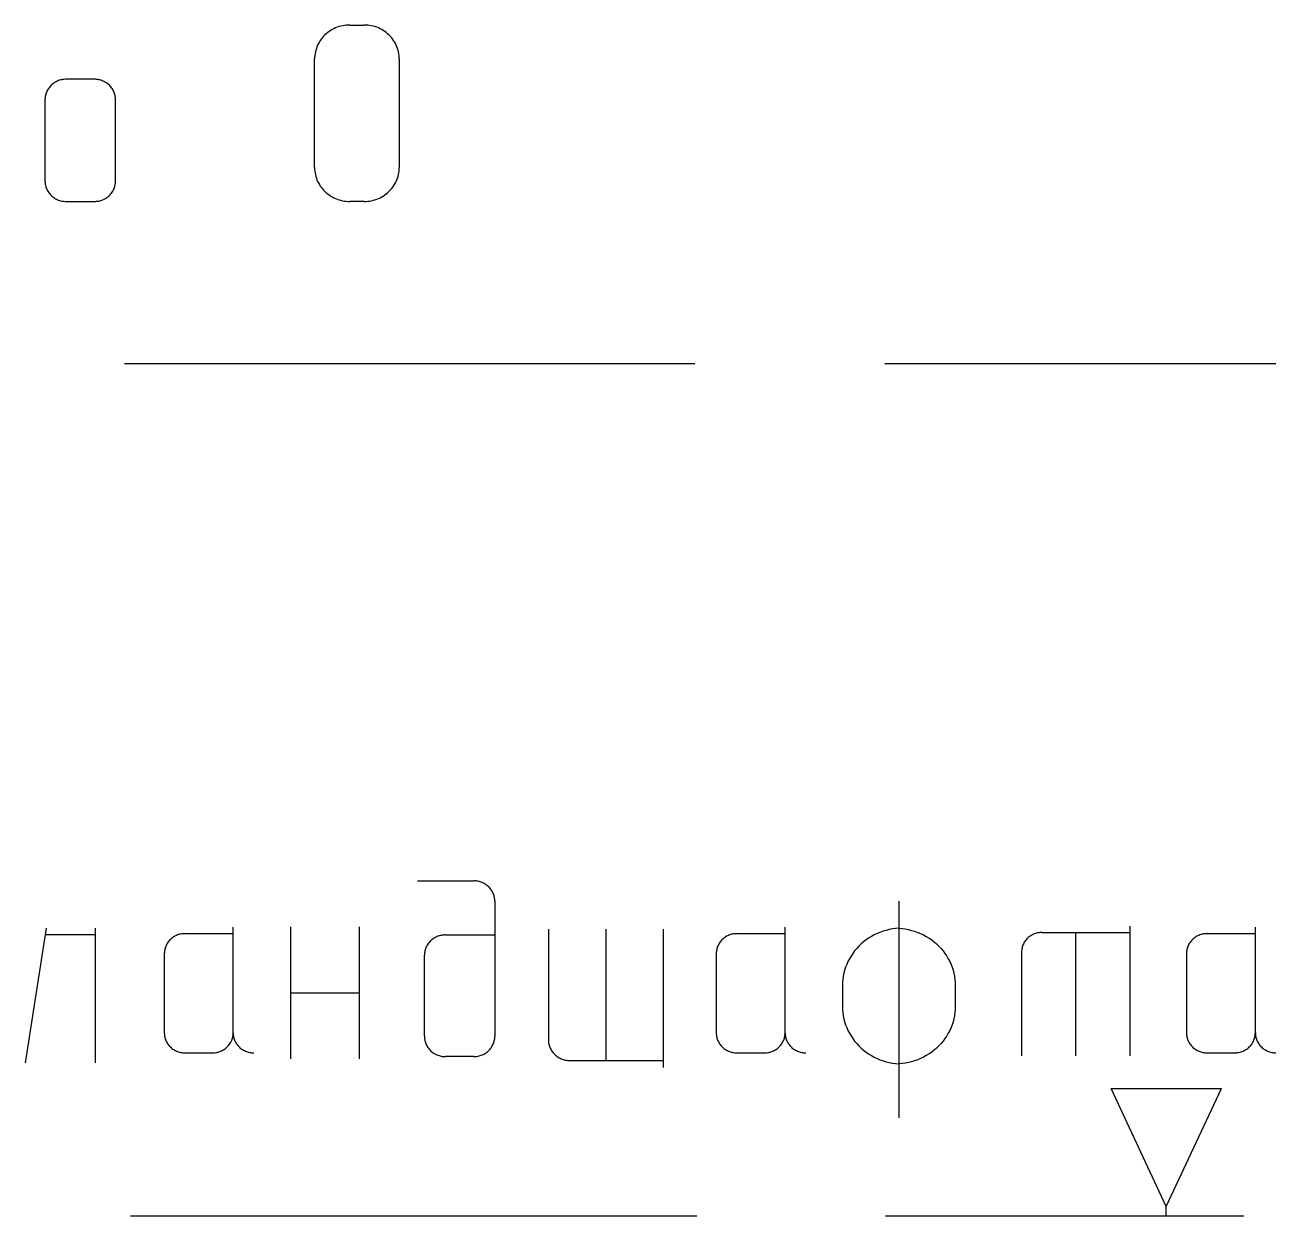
# Model space of a CAD drawing. Extents: x -2918 to -212, y 225 to 5715.
# Drawn here: x -270.06 to -260.65, y 982.3 to 991.26 of the extents above; entities that cross this region are included whole.
import ezdxf

# ---------------------------------------------------------------- set-up
doc = ezdxf.new("R2010")
doc.units = 0
doc.layers.get('0').update_dxf_attribs({"linetype": 'CONTINUOUS'})

# ---------------------------------------------------------------- blocks, each defined once
blk = doc.blocks.new('УСЛ__ОБОЗНАЧЕНИЯ_ГЕО_2')
at = {"color": 18, "linetype": 'CONTINUOUS'}
for p, q in [((207.9145, -40.81), (208.0206, -40.81)), ((207.6491, -41.8818), (207.6491, -41.0652)), ((208.286, -41.0652), (208.286, -41.8818)), ((205.9934, -41.2181), (205.7811, -41.2181)), ((205.6219, -41.3712), (205.6219, -41.9837)), ((206.1526, -41.9837), (206.1526, -41.3712)), ((205.7811, -42.1367), (205.9934, -42.1367)), ((208.0206, -42.137), (207.9145, -42.137)), ((206.2204, -43.3541), (210.5076, -43.3541)), ((211.9367, -43.3541), (214.8772, -43.3541)), ((208.4222, -47.2454), (208.845, -47.2454)), ((209.0036, -47.3979), (209.0036, -48.4145)), ((212.0417, -47.3982), (212.0417, -49.0283)), ((213.7776, -47.5852), (213.7776, -48.5623)), ((205.6301, -47.6), (205.4719, -48.6138)), ((205.9991, -47.6506), (205.6301, -47.6506)), ((205.9991, -47.6), (205.9991, -48.6138)), ((206.6743, -47.6424), (207.0367, -47.6424)), ((207.0367, -48.389), (207.0367, -47.5925)), ((207.4681, -47.5915), (207.4681, -48.5843)), ((207.9842, -47.5915), (207.9842, -48.5843)), ((208.6336, -47.6519), (209.0036, -47.6519)), ((209.4065, -47.6097), (209.4065, -48.4405)), ((209.8384, -47.6097), (209.8384, -48.5961)), ((210.2704, -47.6097), (210.2704, -48.6479)), ((210.8242, -47.6424), (211.1866, -47.6424)), ((211.1866, -48.389), (211.1866, -47.5925)), ((213.117, -47.6341), (213.7776, -47.6341)), ((213.371, -47.6341), (213.371, -48.5623)), ((214.3597, -47.6424), (214.7221, -47.6424)), ((214.7221, -48.389), (214.7221, -47.5925)), ((206.519, -47.7918), (206.519, -48.389)), ((208.475, -48.4145), (208.475, -47.8044)), ((210.6689, -47.7918), (210.6689, -48.389)), ((212.9646, -47.7807), (212.9646, -48.5623)), ((214.2044, -47.7918), (214.2044, -48.389)), ((211.6179, -48.0095), (211.6179, -48.2133)), ((212.4657, -48.0095), (212.4657, -48.2133)), ((207.4681, -48.088), (207.9842, -48.088)), ((206.6743, -48.5384), (206.8815, -48.5384)), ((208.845, -48.567), (208.6336, -48.567)), ((209.5685, -48.5961), (210.2704, -48.5961)), ((210.8242, -48.5384), (211.0313, -48.5384)), ((214.3597, -48.5384), (214.5668, -48.5384)), ((214.0527, -49.6943), (213.6387, -48.8065)), ((213.6387, -48.8065), (214.4667, -48.8065)), ((214.0527, -49.6943), (214.4667, -48.8065)), ((214.0527, -49.7653), (214.0527, -49.6943)), ((206.2637, -49.7653), (210.5228, -49.7653)), ((211.9425, -49.7653), (214.636, -49.7653))]:
    blk.add_line(p, q, dxfattribs=at)
at = {"color": 18, "linetype": 'CONTINUOUS', "flags": 128}
for points in [[(207.9145, -40.81), (207.9006, -40.8104), (207.8867, -40.8114), (207.8729, -40.8132), (207.8594, -40.8156), (207.8457, -40.8186), (207.8325, -40.8224), (207.8193, -40.8269), (207.8065, -40.832), (207.7939, -40.8378), (207.7818, -40.8442), (207.7699, -40.851), (207.7586, -40.8587), (207.7475, -40.8667), (207.7369, -40.8754), (207.7268, -40.8847), (207.7172, -40.8945), (207.7083, -40.9046), (207.6997, -40.9152), (207.6919, -40.926), (207.6847, -40.9375), (207.6778, -40.9492), (207.6721, -40.9614), (207.6667, -40.9737), (207.6621, -40.9862), (207.6582, -40.9991), (207.6549, -41.0122), (207.6524, -41.0253), (207.6506, -41.0385), (207.6494, -41.0518), (207.6491, -41.0652)], [(208.286, -41.0652), (208.2857, -41.0518), (208.2846, -41.0385), (208.2828, -41.0253), (208.2802, -41.0122), (208.2771, -40.9991), (208.2732, -40.9862), (208.2684, -40.9737), (208.2631, -40.9614), (208.2571, -40.9492), (208.2504, -40.9375), (208.2432, -40.926), (208.2354, -40.9152), (208.227, -40.9046), (208.2179, -40.8945), (208.2084, -40.8847), (208.1982, -40.8754), (208.1876, -40.8667), (208.1766, -40.8587), (208.1653, -40.851), (208.1533, -40.8442), (208.1412, -40.8378), (208.1286, -40.832), (208.1158, -40.8269), (208.1028, -40.8224), (208.0894, -40.8186), (208.0758, -40.8156), (208.0622, -40.8132), (208.0484, -40.8114), (208.0345, -40.8104), (208.0206, -40.81)], [(205.7811, -41.2181), (205.7727, -41.2184), (205.7644, -41.2189), (205.7561, -41.2201), (205.7479, -41.2215), (205.7398, -41.2235), (205.7318, -41.2257), (205.7239, -41.2283), (205.7164, -41.2315), (205.7087, -41.2348), (205.7016, -41.2386), (205.6943, -41.243), (205.6875, -41.2474), (205.6809, -41.2522), (205.6745, -41.2575), (205.6685, -41.2631), (205.6628, -41.2688), (205.6573, -41.2749), (205.6523, -41.2812), (205.6475, -41.288), (205.6431, -41.2946), (205.6392, -41.3018), (205.6357, -41.3089), (205.6325, -41.3164), (205.6295, -41.3239), (205.6273, -41.3318), (205.6254, -41.3395), (205.6238, -41.3473), (205.6227, -41.3553), (205.6222, -41.3632), (205.6219, -41.3712)], [(206.1526, -41.3712), (206.1523, -41.3632), (206.1518, -41.3553), (206.1507, -41.3473), (206.149, -41.3395), (206.147, -41.3318), (206.1448, -41.3239), (206.142, -41.3164), (206.1388, -41.3089), (206.1352, -41.3018), (206.1313, -41.2946), (206.1269, -41.288), (206.1222, -41.2812), (206.1172, -41.2749), (206.1117, -41.2688), (206.106, -41.2631), (206.1, -41.2575), (206.0934, -41.2522), (206.087, -41.2474), (206.0802, -41.243), (206.0729, -41.2386), (206.0657, -41.2348), (206.0581, -41.2315), (206.0505, -41.2283), (206.0426, -41.2257), (206.0345, -41.2235), (206.0264, -41.2215), (206.0182, -41.2201), (206.01, -41.2189), (206.0017, -41.2184), (205.9934, -41.2181)], [(207.6491, -41.8818), (207.6494, -41.8951), (207.6506, -41.9085), (207.6524, -41.9216), (207.6549, -41.9349), (207.6582, -41.9479), (207.6621, -41.9607), (207.6667, -41.9732), (207.6721, -41.9856), (207.6778, -41.9977), (207.6847, -42.0095), (207.6919, -42.0209), (207.6997, -42.0319), (207.7083, -42.0423), (207.7172, -42.0526), (207.7268, -42.0622), (207.7369, -42.0715), (207.7475, -42.0802), (207.7586, -42.0882), (207.7699, -42.0959), (207.7818, -42.1029), (207.7939, -42.1093), (207.8065, -42.1149), (207.8193, -42.1201), (207.8325, -42.1245), (207.8457, -42.1283), (207.8594, -42.1315), (207.8729, -42.1339), (207.8867, -42.1355), (207.9006, -42.1367), (207.9145, -42.137)], [(208.0206, -42.137), (208.0345, -42.1367), (208.0484, -42.1355), (208.0622, -42.1339), (208.0758, -42.1315), (208.0894, -42.1283), (208.1028, -42.1245), (208.1158, -42.1201), (208.1286, -42.1149), (208.1412, -42.1093), (208.1533, -42.1029), (208.1653, -42.0959), (208.1766, -42.0882), (208.1876, -42.0802), (208.1982, -42.0715), (208.2084, -42.0622), (208.2179, -42.0526), (208.227, -42.0423), (208.2354, -42.0319), (208.2432, -42.0209), (208.2504, -42.0095), (208.2571, -41.9977), (208.2631, -41.9856), (208.2684, -41.9732), (208.2732, -41.9607), (208.2771, -41.9479), (208.2802, -41.9349), (208.2828, -41.9216), (208.2846, -41.9085), (208.2857, -41.8951), (208.286, -41.8818)], [(205.6219, -41.9837), (205.6222, -41.9917), (205.6227, -41.9998), (205.6238, -42.0076), (205.6254, -42.0155), (205.6273, -42.0233), (205.6295, -42.031), (205.6325, -42.0385), (205.6357, -42.046), (205.6392, -42.0531), (205.6431, -42.0603), (205.6475, -42.0669), (205.6523, -42.0737), (205.6573, -42.08), (205.6628, -42.0861), (205.6685, -42.092), (205.6745, -42.0974), (205.6809, -42.1027), (205.6875, -42.1076), (205.6943, -42.1119), (205.7016, -42.1161), (205.7087, -42.1201), (205.7164, -42.1234), (205.7239, -42.1266), (205.7318, -42.1292), (205.7398, -42.1315), (205.7479, -42.1334), (205.7561, -42.1348), (205.7644, -42.1358), (205.7727, -42.1365), (205.7811, -42.1367)], [(205.9934, -42.1367), (206.0017, -42.1365), (206.01, -42.1358), (206.0182, -42.1348), (206.0264, -42.1334), (206.0345, -42.1315), (206.0426, -42.1292), (206.0505, -42.1266), (206.0581, -42.1234), (206.0657, -42.1201), (206.0729, -42.1161), (206.0802, -42.1119), (206.087, -42.1076), (206.0934, -42.1027), (206.1, -42.0974), (206.106, -42.092), (206.1117, -42.0861), (206.1172, -42.08), (206.1222, -42.0737), (206.1269, -42.0669), (206.1313, -42.0603), (206.1352, -42.0531), (206.1388, -42.046), (206.142, -42.0385), (206.1448, -42.031), (206.147, -42.0233), (206.149, -42.0155), (206.1507, -42.0076), (206.1518, -41.9998), (206.1523, -41.9917), (206.1526, -41.9837)], [(209.0036, -47.3979), (209.0035, -47.3897), (209.003, -47.3819), (209.0017, -47.374), (209.0002, -47.3662), (208.9982, -47.3584), (208.996, -47.3506), (208.9931, -47.3429), (208.9899, -47.3358), (208.9865, -47.3286), (208.9824, -47.3215), (208.9781, -47.3147), (208.9734, -47.3081), (208.9684, -47.3017), (208.963, -47.2958), (208.9572, -47.2899), (208.9514, -47.2844), (208.9449, -47.2793), (208.9383, -47.2745), (208.9316, -47.2698), (208.9243, -47.2656), (208.9171, -47.2618), (208.9096, -47.2585), (208.9019, -47.2554), (208.8941, -47.2528), (208.8861, -47.2506), (208.8782, -47.2487), (208.8699, -47.2473), (208.8617, -47.2461), (208.8534, -47.2455), (208.845, -47.2454)], [(206.6743, -47.6424), (206.6661, -47.6426), (206.6581, -47.6431), (206.6499, -47.6443), (206.642, -47.6457), (206.6341, -47.6474), (206.6264, -47.6497), (206.6186, -47.6523), (206.6112, -47.6554), (206.6038, -47.6587), (206.5968, -47.6623), (206.5898, -47.6667), (206.5831, -47.6708), (206.5767, -47.6757), (206.5703, -47.6809), (206.5645, -47.6861), (206.559, -47.6918), (206.5536, -47.6979), (206.5487, -47.7039), (206.5441, -47.7105), (206.5398, -47.7171), (206.536, -47.724), (206.5325, -47.731), (206.5294, -47.7382), (206.5265, -47.7455), (206.5245, -47.7532), (206.5225, -47.7606), (206.521, -47.7684), (206.5199, -47.7762), (206.5193, -47.7838), (206.519, -47.7918)], [(208.6336, -47.6519), (208.6253, -47.6521), (208.617, -47.6528), (208.6087, -47.6538), (208.6006, -47.6552), (208.5926, -47.6571), (208.5845, -47.6594), (208.5766, -47.6622), (208.5691, -47.6653), (208.5615, -47.6686), (208.5543, -47.6724), (208.5472, -47.6767), (208.5403, -47.6811), (208.5339, -47.6859), (208.5274, -47.6911), (208.5215, -47.6967), (208.5158, -47.7024), (208.5104, -47.7086), (208.5052, -47.7149), (208.5007, -47.7214), (208.4962, -47.7282), (208.4923, -47.7353), (208.4887, -47.7424), (208.4855, -47.7499), (208.4826, -47.7573), (208.4804, -47.7651), (208.4785, -47.7727), (208.4769, -47.7805), (208.4758, -47.7885), (208.4753, -47.7963), (208.475, -47.8044)], [(210.8242, -47.6424), (210.816, -47.6426), (210.8079, -47.6431), (210.7998, -47.6443), (210.7918, -47.6457), (210.7839, -47.6474), (210.7762, -47.6497), (210.7684, -47.6523), (210.7611, -47.6554), (210.7536, -47.6587), (210.7467, -47.6623), (210.7396, -47.6667), (210.7329, -47.6708), (210.7265, -47.6757), (210.7202, -47.6809), (210.7143, -47.6861), (210.7088, -47.6918), (210.7034, -47.6979), (210.6985, -47.7039), (210.694, -47.7105), (210.6897, -47.7171), (210.6858, -47.724), (210.6823, -47.731), (210.6793, -47.7382), (210.6764, -47.7455), (210.6743, -47.7532), (210.6723, -47.7606), (210.6708, -47.7684), (210.6697, -47.7762), (210.6692, -47.7838), (210.6689, -47.7918)], [(212.0417, -47.602), (212.0176, -47.6041), (211.9935, -47.6072), (211.9697, -47.6117), (211.946, -47.6175), (211.9229, -47.6244), (211.9, -47.6325), (211.878, -47.6417), (211.8562, -47.6521), (211.8351, -47.6636), (211.8146, -47.6762), (211.7949, -47.6899), (211.7759, -47.7046), (211.758, -47.7202), (211.7407, -47.7367), (211.7246, -47.754), (211.7092, -47.7722), (211.6951, -47.7913), (211.6821, -47.8109), (211.67, -47.8311), (211.6592, -47.8519), (211.6496, -47.8734), (211.641, -47.8954), (211.634, -47.9176), (211.6279, -47.9403), (211.6234, -47.9632), (211.62, -47.9862), (211.6179, -48.0095)], [(212.0417, -47.602), (212.0658, -47.6041), (212.09, -47.6072), (212.1138, -47.6117), (212.1374, -47.6175), (212.1605, -47.6244), (212.1833, -47.6325), (212.2056, -47.6417), (212.2272, -47.6521), (212.2483, -47.6636), (212.2689, -47.6762), (212.2885, -47.6899), (212.3075, -47.7046), (212.3255, -47.7202), (212.3426, -47.7367), (212.3588, -47.754), (212.374, -47.7722), (212.3883, -47.7913), (212.4015, -47.8109), (212.4134, -47.8311), (212.4242, -47.8519), (212.4339, -47.8734), (212.4424, -47.8954), (212.4496, -47.9176), (212.4556, -47.9403), (212.4601, -47.9632), (212.4635, -47.9862), (212.4657, -48.0095)], [(213.117, -47.6341), (213.1091, -47.6343), (213.1011, -47.635), (213.0932, -47.636), (213.0854, -47.6374), (213.0776, -47.6391), (213.0699, -47.6414), (213.0624, -47.644), (213.0552, -47.6469), (213.0478, -47.65), (213.0409, -47.6537), (213.034, -47.6578), (213.0274, -47.6622), (213.0212, -47.6667), (213.015, -47.6719), (213.0093, -47.6771), (213.0039, -47.6826), (212.9986, -47.6885), (212.9938, -47.6946), (212.9893, -47.701), (212.985, -47.7074), (212.9813, -47.7142), (212.978, -47.7211), (212.9748, -47.7282), (212.972, -47.7355), (212.9699, -47.7428), (212.968, -47.7502), (212.9664, -47.7577), (212.9655, -47.7653), (212.9649, -47.7729), (212.9646, -47.7807)], [(214.3597, -47.6424), (214.3515, -47.6426), (214.3434, -47.6431), (214.3353, -47.6443), (214.3274, -47.6457), (214.3195, -47.6474), (214.3117, -47.6497), (214.3039, -47.6523), (214.2966, -47.6554), (214.2891, -47.6587), (214.2822, -47.6623), (214.2751, -47.6667), (214.2684, -47.6708), (214.2621, -47.6757), (214.2557, -47.6809), (214.2499, -47.6861), (214.2443, -47.6918), (214.2389, -47.6979), (214.234, -47.7039), (214.2295, -47.7105), (214.2252, -47.7171), (214.2213, -47.724), (214.2178, -47.731), (214.2148, -47.7382), (214.2119, -47.7455), (214.2098, -47.7532), (214.2078, -47.7606), (214.2063, -47.7684), (214.2052, -47.7762), (214.2047, -47.7838), (214.2044, -47.7918)], [(211.6179, -48.2133), (211.62, -48.2365), (211.6234, -48.2597), (211.6279, -48.2826), (211.634, -48.3051), (211.641, -48.3275), (211.6496, -48.3493), (211.6592, -48.371), (211.67, -48.3918), (211.6821, -48.412), (211.6951, -48.4316), (211.7092, -48.4507), (211.7246, -48.4689), (211.7407, -48.4862), (211.758, -48.5027), (211.7759, -48.5183), (211.7949, -48.533), (211.8146, -48.5465), (211.8351, -48.5592), (211.8562, -48.5708), (211.878, -48.5812), (211.9, -48.5904), (211.9229, -48.5985), (211.946, -48.6055), (211.9697, -48.6112), (211.9935, -48.6157), (212.0176, -48.6188), (212.0417, -48.6209)], [(212.4657, -48.2133), (212.4635, -48.2365), (212.4601, -48.2597), (212.4556, -48.2826), (212.4496, -48.3051), (212.4424, -48.3275), (212.4339, -48.3493), (212.4242, -48.371), (212.4134, -48.3918), (212.4015, -48.412), (212.3883, -48.4316), (212.374, -48.4507), (212.3588, -48.4689), (212.3426, -48.4862), (212.3255, -48.5027), (212.3075, -48.5183), (212.2885, -48.533), (212.2689, -48.5465), (212.2483, -48.5592), (212.2272, -48.5708), (212.2056, -48.5812), (212.1833, -48.5904), (212.1605, -48.5985), (212.1374, -48.6055), (212.1138, -48.6112), (212.09, -48.6157), (212.0658, -48.6188), (212.0417, -48.6209)], [(206.519, -48.389), (206.5193, -48.3968), (206.5199, -48.4046), (206.521, -48.4124), (206.5225, -48.42), (206.5245, -48.4276), (206.5265, -48.4351), (206.5294, -48.4425), (206.5325, -48.4498), (206.536, -48.4568), (206.5398, -48.4637), (206.5441, -48.4703), (206.5487, -48.4769), (206.5536, -48.4829), (206.559, -48.489), (206.5645, -48.4947), (206.5703, -48.4999), (206.5767, -48.5051), (206.5831, -48.5098), (206.5898, -48.5141), (206.5968, -48.5183), (206.6038, -48.5221), (206.6112, -48.5254), (206.6186, -48.5283), (206.6264, -48.5311), (206.6341, -48.5334), (206.642, -48.5351), (206.6499, -48.5365), (206.6581, -48.5375), (206.6661, -48.5382), (206.6743, -48.5384)], [(206.8815, -48.5384), (206.8895, -48.5382), (206.8977, -48.5375), (206.9057, -48.5365), (206.9138, -48.5351), (206.9215, -48.5334), (206.9294, -48.5311), (206.9371, -48.5283), (206.9445, -48.5254), (206.952, -48.5221), (206.959, -48.5183), (206.966, -48.5141), (206.9727, -48.5098), (206.9791, -48.5051), (206.9854, -48.4999), (206.9913, -48.4947), (206.9969, -48.489), (207.0021, -48.4829), (207.0071, -48.4769), (207.0116, -48.4703), (207.0158, -48.4637), (207.0197, -48.4568), (207.0231, -48.4498), (207.0263, -48.4425), (207.0291, -48.4351), (207.0313, -48.4276), (207.0333, -48.42), (207.0348, -48.4124), (207.0359, -48.4046), (207.0365, -48.3968), (207.0367, -48.389), (207.0369, -48.3968), (207.0374, -48.4046), (207.0385, -48.4124), (207.0402, -48.42), (207.042, -48.4276), (207.0442, -48.4351), (207.0471, -48.4425), (207.05, -48.4498), (207.0535, -48.4568), (207.0574, -48.4637), (207.0617, -48.4703), (207.0664, -48.4769), (207.0713, -48.4829), (207.0767, -48.489), (207.0822, -48.4947), (207.088, -48.4999), (207.0943, -48.5051), (207.1007, -48.5098), (207.1074, -48.5141), (207.1144, -48.5183), (207.1216, -48.5221), (207.1289, -48.5254), (207.1363, -48.5283), (207.1439, -48.5311), (207.1518, -48.5334), (207.1597, -48.5351), (207.1676, -48.5365), (207.1758, -48.5375), (207.1837, -48.5382), (207.1919, -48.5384)], [(208.475, -48.4145), (208.4753, -48.4224), (208.4758, -48.4304), (208.4769, -48.4384), (208.4785, -48.4462), (208.4804, -48.454), (208.4826, -48.4616), (208.4855, -48.4692), (208.4887, -48.4767), (208.4923, -48.4838), (208.4962, -48.4909), (208.5007, -48.4975), (208.5052, -48.5042), (208.5104, -48.5105), (208.5158, -48.5165), (208.5215, -48.5224), (208.5274, -48.5278), (208.5339, -48.5332), (208.5403, -48.538), (208.5472, -48.5424), (208.5543, -48.5465), (208.5615, -48.5505), (208.5691, -48.5538), (208.5766, -48.5569), (208.5845, -48.5595), (208.5926, -48.562), (208.6006, -48.5637), (208.6087, -48.5651), (208.617, -48.5661), (208.6253, -48.5668), (208.6336, -48.567)], [(208.845, -48.567), (208.8534, -48.5668), (208.8617, -48.5661), (208.8699, -48.5651), (208.8782, -48.5637), (208.8861, -48.562), (208.8941, -48.5595), (208.9019, -48.5569), (208.9096, -48.5538), (208.9171, -48.5505), (208.9243, -48.5465), (208.9316, -48.5424), (208.9383, -48.538), (208.9449, -48.5332), (208.9514, -48.5278), (208.9572, -48.5224), (208.963, -48.5165), (208.9684, -48.5105), (208.9734, -48.5042), (208.9781, -48.4975), (208.9824, -48.4909), (208.9865, -48.4838), (208.9899, -48.4767), (208.9931, -48.4692), (208.996, -48.4616), (208.9982, -48.454), (209.0002, -48.4462), (209.0017, -48.4384), (209.003, -48.4304), (209.0035, -48.4224), (209.0036, -48.4145)], [(210.6689, -48.389), (210.6692, -48.3968), (210.6697, -48.4046), (210.6708, -48.4124), (210.6723, -48.42), (210.6743, -48.4276), (210.6764, -48.4351), (210.6793, -48.4425), (210.6823, -48.4498), (210.6858, -48.4568), (210.6897, -48.4637), (210.694, -48.4703), (210.6985, -48.4769), (210.7034, -48.4829), (210.7088, -48.489), (210.7143, -48.4947), (210.7202, -48.4999), (210.7265, -48.5051), (210.7329, -48.5098), (210.7396, -48.5141), (210.7467, -48.5183), (210.7536, -48.5221), (210.7611, -48.5254), (210.7684, -48.5283), (210.7762, -48.5311), (210.7839, -48.5334), (210.7918, -48.5351), (210.7998, -48.5365), (210.8079, -48.5375), (210.816, -48.5382), (210.8242, -48.5384)], [(211.0313, -48.5384), (211.0393, -48.5382), (211.0475, -48.5375), (211.0555, -48.5365), (211.0636, -48.5351), (211.0714, -48.5334), (211.0793, -48.5311), (211.0869, -48.5283), (211.0944, -48.5254), (211.1019, -48.5221), (211.1088, -48.5183), (211.1159, -48.5141), (211.1225, -48.5098), (211.1289, -48.5051), (211.1353, -48.4999), (211.1411, -48.4947), (211.1468, -48.489), (211.1519, -48.4829), (211.1569, -48.4769), (211.1615, -48.4703), (211.1656, -48.4637), (211.1695, -48.4568), (211.173, -48.4498), (211.1762, -48.4425), (211.1789, -48.4351), (211.1812, -48.4276), (211.1831, -48.42), (211.1846, -48.4124), (211.1857, -48.4046), (211.1863, -48.3968), (211.1866, -48.389), (211.1867, -48.3968), (211.1873, -48.4046), (211.1884, -48.4124), (211.19, -48.42), (211.1918, -48.4276), (211.194, -48.4351), (211.197, -48.4425), (211.1999, -48.4498), (211.2033, -48.4568), (211.2072, -48.4637), (211.2115, -48.4703), (211.2162, -48.4769), (211.2211, -48.4829), (211.2265, -48.489), (211.232, -48.4947), (211.2379, -48.4999), (211.2441, -48.5051), (211.2505, -48.5098), (211.2573, -48.5141), (211.2642, -48.5183), (211.2714, -48.5221), (211.2788, -48.5254), (211.2861, -48.5283), (211.2937, -48.5311), (211.3016, -48.5334), (211.3095, -48.5351), (211.3174, -48.5365), (211.3256, -48.5375), (211.3335, -48.5382), (211.3417, -48.5384)], [(214.2044, -48.389), (214.2047, -48.3968), (214.2052, -48.4046), (214.2063, -48.4124), (214.2078, -48.42), (214.2098, -48.4276), (214.2119, -48.4351), (214.2148, -48.4425), (214.2178, -48.4498), (214.2213, -48.4568), (214.2252, -48.4637), (214.2295, -48.4703), (214.234, -48.4769), (214.2389, -48.4829), (214.2443, -48.489), (214.2499, -48.4947), (214.2557, -48.4999), (214.2621, -48.5051), (214.2684, -48.5098), (214.2751, -48.5141), (214.2822, -48.5183), (214.2891, -48.5221), (214.2966, -48.5254), (214.3039, -48.5283), (214.3117, -48.5311), (214.3195, -48.5334), (214.3274, -48.5351), (214.3353, -48.5365), (214.3434, -48.5375), (214.3515, -48.5382), (214.3597, -48.5384)], [(214.5668, -48.5384), (214.5748, -48.5382), (214.583, -48.5375), (214.591, -48.5365), (214.5991, -48.5351), (214.6069, -48.5334), (214.6148, -48.5311), (214.6224, -48.5283), (214.6299, -48.5254), (214.6374, -48.5221), (214.6443, -48.5183), (214.6514, -48.5141), (214.658, -48.5098), (214.6644, -48.5051), (214.6708, -48.4999), (214.6766, -48.4947), (214.6823, -48.489), (214.6874, -48.4829), (214.6924, -48.4769), (214.697, -48.4703), (214.7011, -48.4637), (214.705, -48.4568), (214.7085, -48.4498), (214.7117, -48.4425), (214.7144, -48.4351), (214.7167, -48.4276), (214.7186, -48.42), (214.7201, -48.4124), (214.7212, -48.4046), (214.7218, -48.3968), (214.7221, -48.389), (214.7222, -48.3968), (214.7228, -48.4046), (214.7239, -48.4124), (214.7255, -48.42), (214.7273, -48.4276), (214.7296, -48.4351), (214.7325, -48.4425), (214.7354, -48.4498), (214.7388, -48.4568), (214.7427, -48.4637), (214.747, -48.4703), (214.7517, -48.4769), (214.7566, -48.4829), (214.762, -48.489), (214.7675, -48.4947), (214.7734, -48.4999), (214.7796, -48.5051), (214.786, -48.5098), (214.7928, -48.5141), (214.7997, -48.5183), (214.8069, -48.5221), (214.8143, -48.5254), (214.8216, -48.5283), (214.8292, -48.5311), (214.8371, -48.5334), (214.845, -48.5351), (214.8529, -48.5365), (214.8611, -48.5375), (214.869, -48.5382), (214.8772, -48.5384)], [(209.4065, -48.4405), (209.4068, -48.4486), (209.4074, -48.4568), (209.4085, -48.4649), (209.4101, -48.4727), (209.4121, -48.4807), (209.4143, -48.4885), (209.4174, -48.4963), (209.4205, -48.5037), (209.4241, -48.511), (209.4282, -48.5183), (209.4327, -48.5252), (209.4375, -48.532), (209.4426, -48.5384), (209.4481, -48.5446), (209.454, -48.5505), (209.4601, -48.5561), (209.4667, -48.5614), (209.4732, -48.5665), (209.4803, -48.571), (209.4876, -48.5751), (209.4949, -48.5793), (209.5028, -48.5826), (209.5104, -48.5857), (209.5184, -48.5885), (209.5266, -48.5909), (209.5348, -48.5928), (209.5431, -48.5942), (209.5516, -48.5952), (209.56, -48.5959), (209.5685, -48.5961)]]:
    blk.add_lwpolyline(points, dxfattribs=at)

msp = doc.modelspace()

# ---------------------------------------------------------------- block references
msp.add_blockref('УСЛ__ОБОЗНАЧЕНИЯ_ГЕО_2', (-475.527, 1032.0663))

doc.saveas('drawing.dxf')
